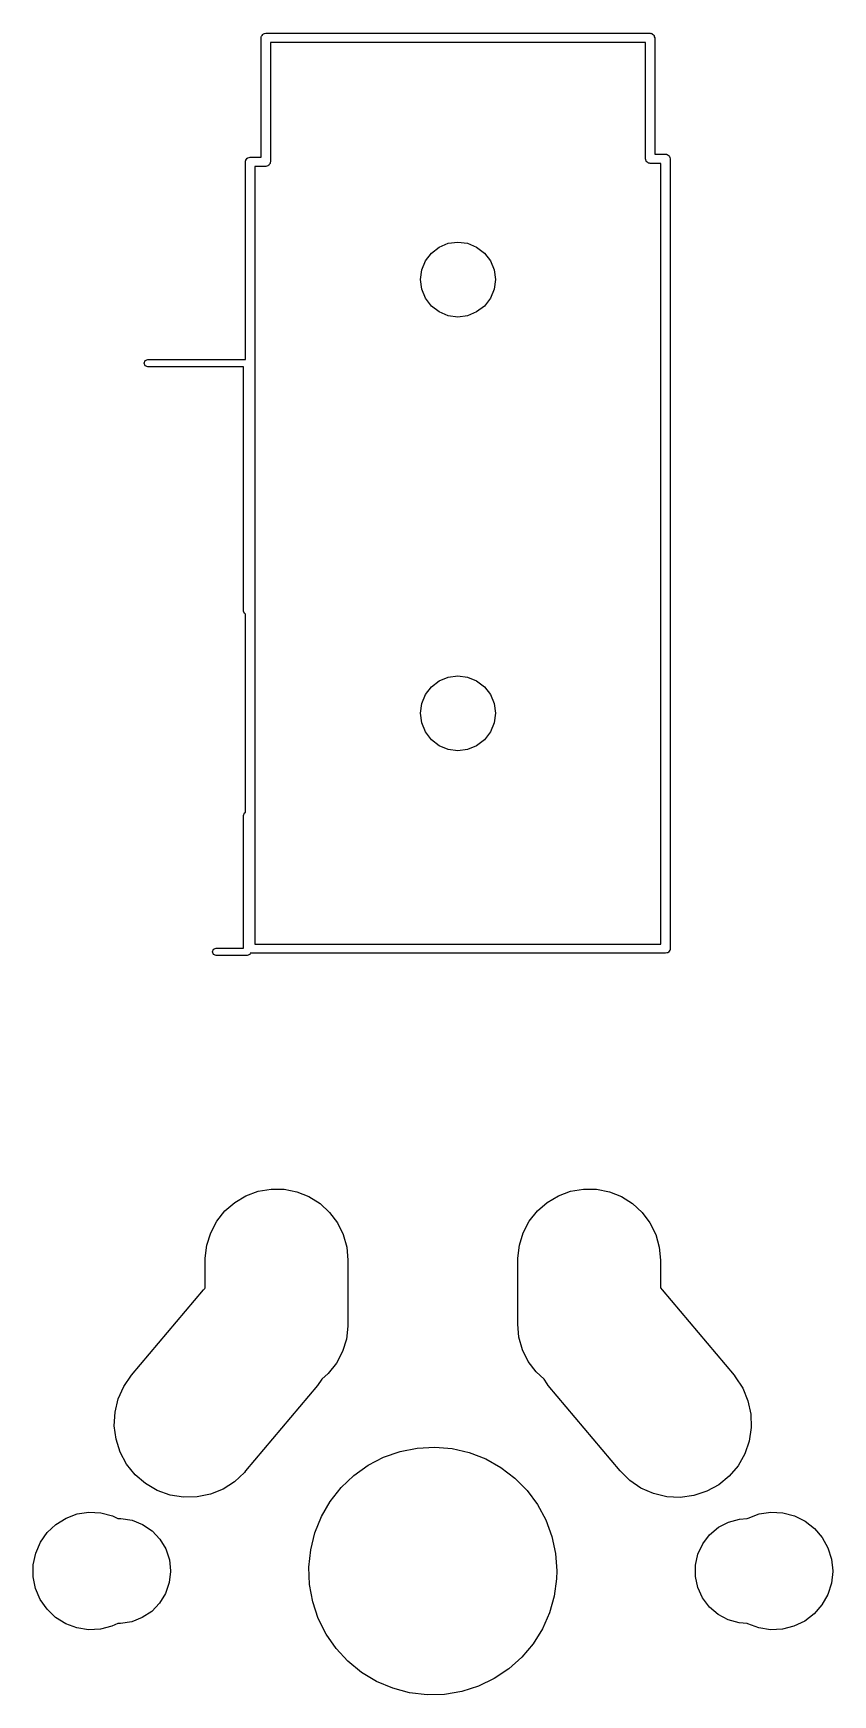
# Model space of a CAD drawing. Extents: x 0 to 132, y -20 to 105.
# Drawn here: x 116.6 to 129.5, y 76.06 to 102.88 of the extents above; entities that cross this region are included whole.
import ezdxf

# ---------------------------------------------------------------- set-up
doc = ezdxf.new("R2010")
doc.units = 0
doc.layers.add('BLACK', color=7, linetype='CONTINUOUS')

msp = doc.modelspace()

# ---------------------------------------------------------------- linework, layer by layer
at = {"layer": 'BLACK', "linetype": 'CONTINUOUS'}
for p, q in [((120.275, 102.8), (120.277, 102.81)), ((120.275, 100.875), (120.275, 102.8)), ((120.276, 102.813), (120.278, 102.816)), ((120.277, 102.81), (120.276, 102.813)), ((120.278, 102.816), (120.28, 102.826)), ((120.28, 102.826), (120.292, 102.841)), ((120.292, 102.841), (120.302, 102.857)), ((120.302, 102.857), (120.308, 102.86)), ((120.308, 102.86), (120.312, 102.865)), ((120.312, 102.865), (120.332, 102.868)), ((120.332, 102.868), (120.35, 102.875)), ((120.35, 102.875), (126.55, 102.875)), ((120.425, 102.725), (120.425, 100.8)), ((126.475, 102.725), (120.425, 102.725)), ((126.475, 100.85), (126.475, 102.725)), ((126.55, 102.875), (126.56, 102.873)), ((126.56, 102.873), (126.563, 102.874)), ((126.563, 102.874), (126.566, 102.872)), ((126.566, 102.872), (126.576, 102.87)), ((126.576, 102.87), (126.591, 102.858)), ((126.591, 102.858), (126.607, 102.848)), ((126.607, 102.848), (126.61, 102.842)), ((126.61, 102.842), (126.615, 102.837)), ((126.615, 102.837), (126.618, 102.818)), ((126.618, 102.818), (126.625, 102.8)), ((126.625, 102.8), (126.625, 100.925)), ((120.03, 100.826), (120.042, 100.841)), ((120.042, 100.841), (120.052, 100.857)), ((120.052, 100.857), (120.058, 100.86)), ((120.058, 100.86), (120.062, 100.865)), ((120.062, 100.865), (120.082, 100.868)), ((120.082, 100.868), (120.1, 100.875)), ((120.1, 100.875), (120.275, 100.875)), ((126.482, 100.832), (126.475, 100.85)), ((126.485, 100.812), (126.482, 100.832)), ((126.625, 100.925), (126.8, 100.925)), ((126.8, 100.925), (126.81, 100.923)), ((126.81, 100.923), (126.813, 100.924)), ((126.813, 100.924), (126.816, 100.922)), ((126.816, 100.922), (126.826, 100.92)), ((126.826, 100.92), (126.841, 100.908)), ((126.841, 100.908), (126.857, 100.898)), ((126.857, 100.898), (126.86, 100.892)), ((126.86, 100.892), (126.865, 100.887)), ((126.865, 100.887), (126.868, 100.868)), ((126.868, 100.868), (126.875, 100.85)), ((126.875, 100.85), (126.875, 88.1)), ((120.025, 100.8), (120.027, 100.81)), ((120.025, 97.61), (120.025, 100.8)), ((120.026, 100.813), (120.028, 100.816)), ((120.027, 100.81), (120.026, 100.813)), ((120.028, 100.816), (120.03, 100.826)), ((120.35, 100.725), (120.175, 100.725)), ((120.175, 100.725), (120.175, 88.175)), ((120.368, 100.732), (120.35, 100.725)), ((120.387, 100.735), (120.368, 100.732)), ((120.392, 100.74), (120.387, 100.735)), ((120.398, 100.743), (120.392, 100.74)), ((120.408, 100.759), (120.398, 100.743)), ((120.42, 100.774), (120.408, 100.759)), ((120.422, 100.784), (120.42, 100.774)), ((120.424, 100.787), (120.422, 100.784)), ((120.425, 100.8), (120.423, 100.79)), ((120.423, 100.79), (120.424, 100.787)), ((126.49, 100.808), (126.485, 100.812)), ((126.493, 100.802), (126.49, 100.808)), ((126.509, 100.792), (126.493, 100.802)), ((126.524, 100.78), (126.509, 100.792)), ((126.534, 100.778), (126.524, 100.78)), ((126.537, 100.776), (126.534, 100.778)), ((126.54, 100.777), (126.537, 100.776)), ((126.55, 100.775), (126.54, 100.777)), ((126.725, 100.775), (126.55, 100.775)), ((126.725, 88.175), (126.725, 100.775)), ((123.293, 99.4844), (123.45, 99.505)), ((123.45, 99.505), (123.607, 99.4844)), ((122.926, 99.2025), (123.022, 99.3278)), ((123.022, 99.3278), (123.147, 99.4239)), ((123.147, 99.4239), (123.293, 99.4844)), ((123.607, 99.4844), (123.752, 99.4239)), ((123.752, 99.4239), (123.878, 99.3278)), ((123.878, 99.3278), (123.974, 99.2025)), ((122.845, 98.9), (122.866, 99.0566)), ((122.866, 99.0566), (122.926, 99.2025)), ((123.974, 99.2025), (124.034, 99.0566)), ((124.034, 99.0566), (124.055, 98.9)), ((122.866, 98.7434), (122.845, 98.9)), ((122.926, 98.5975), (122.866, 98.7434)), ((124.034, 98.7434), (123.974, 98.5975)), ((124.055, 98.9), (124.034, 98.7434)), ((123.022, 98.4722), (122.926, 98.5975)), ((123.147, 98.3761), (123.022, 98.4722)), ((123.878, 98.4722), (123.752, 98.3761)), ((123.974, 98.5975), (123.878, 98.4722)), ((123.293, 98.3156), (123.147, 98.3761)), ((123.45, 98.295), (123.293, 98.3156)), ((123.607, 98.3156), (123.45, 98.295)), ((123.752, 98.3761), (123.607, 98.3156)), ((118.39, 97.55), (118.408, 97.5924)), ((118.408, 97.5076), (118.39, 97.55)), ((118.408, 97.5924), (118.45, 97.61)), ((118.45, 97.49), (118.408, 97.5076)), ((118.45, 97.61), (120.025, 97.61)), ((119.99, 97.49), (118.45, 97.49)), ((119.99, 93.55), (119.99, 97.49)), ((120.008, 93.5076), (119.99, 93.55)), ((120.025, 93.5004), (120.008, 93.5076)), ((120.025, 90.2996), (120.025, 93.5004)), ((122.926, 92.2025), (123.022, 92.3278)), ((123.022, 92.3278), (123.147, 92.4239)), ((123.147, 92.4239), (123.293, 92.4844)), ((123.293, 92.4844), (123.45, 92.505)), ((123.45, 92.505), (123.607, 92.4844)), ((123.607, 92.4844), (123.752, 92.4239)), ((123.752, 92.4239), (123.878, 92.3278)), ((123.878, 92.3278), (123.974, 92.2025)), ((122.845, 91.9), (122.866, 92.0566)), ((122.866, 92.0566), (122.926, 92.2025)), ((123.974, 92.2025), (124.034, 92.0566)), ((124.034, 92.0566), (124.055, 91.9)), ((122.866, 91.7434), (122.845, 91.9)), ((122.926, 91.5975), (122.866, 91.7434)), ((124.034, 91.7434), (123.974, 91.5975)), ((124.055, 91.9), (124.034, 91.7434)), ((123.022, 91.4722), (122.926, 91.5975)), ((123.147, 91.3761), (123.022, 91.4722)), ((123.878, 91.4722), (123.752, 91.3761)), ((123.974, 91.5975), (123.878, 91.4722)), ((123.293, 91.3156), (123.147, 91.3761)), ((123.45, 91.295), (123.293, 91.3156)), ((123.607, 91.3156), (123.45, 91.295)), ((123.752, 91.3761), (123.607, 91.3156)), ((119.99, 90.25), (120.008, 90.2924)), ((119.99, 88.11), (119.99, 90.25)), ((120.008, 90.2924), (120.025, 90.2996)), ((119.49, 88.05), (119.508, 88.0924)), ((119.508, 88.0076), (119.49, 88.05)), ((119.508, 88.0924), (119.55, 88.11)), ((119.55, 87.99), (119.508, 88.0076)), ((119.55, 88.11), (119.99, 88.11)), ((120.05, 87.99), (119.55, 87.99)), ((120.092, 88.0076), (120.05, 87.99)), ((120.1, 88.0251), (120.092, 88.0076)), ((120.1, 88.025), (120.1, 88.0251)), ((126.8, 88.025), (120.1, 88.025)), ((120.175, 88.175), (126.725, 88.175)), ((126.818, 88.0317), (126.8, 88.025)), ((126.837, 88.035), (126.818, 88.0317)), ((126.842, 88.0402), (126.837, 88.035)), ((126.848, 88.0425), (126.842, 88.0402)), ((126.858, 88.0594), (126.848, 88.0425)), ((126.87, 88.0743), (126.858, 88.0594)), ((126.872, 88.0841), (126.87, 88.0743)), ((126.874, 88.087), (126.872, 88.0841)), ((126.875, 88.1), (126.873, 88.0903)), ((126.873, 88.0903), (126.874, 88.087)), ((120.228, 84.1856), (120.436, 84.2212)), ((120.436, 84.2212), (120.646, 84.2184)), ((120.646, 84.2184), (120.853, 84.1774)), ((125.268, 84.1856), (125.476, 84.2212)), ((125.476, 84.2212), (125.686, 84.2184)), ((125.686, 84.2184), (125.893, 84.1774)), ((119.692, 83.8664), (119.85, 84.0051)), ((119.85, 84.0051), (120.031, 84.1127)), ((120.031, 84.1127), (120.228, 84.1856)), ((120.853, 84.1774), (121.048, 84.0994)), ((121.048, 84.0994), (121.226, 83.9871)), ((121.226, 83.9871), (121.381, 83.8443)), ((124.732, 83.8664), (124.89, 84.0051)), ((124.89, 84.0051), (125.071, 84.1127)), ((125.071, 84.1127), (125.268, 84.1856)), ((125.893, 84.1774), (126.088, 84.0994)), ((126.088, 84.0994), (126.266, 83.9871)), ((126.266, 83.9871), (126.421, 83.8443)), ((119.464, 83.5148), (119.562, 83.7011)), ((119.562, 83.7011), (119.692, 83.8664)), ((121.381, 83.8443), (121.507, 83.6756)), ((121.507, 83.6756), (121.6, 83.4869)), ((124.504, 83.5148), (124.602, 83.7011)), ((124.602, 83.7011), (124.732, 83.8664)), ((126.421, 83.8443), (126.547, 83.6756)), ((126.547, 83.6756), (126.64, 83.4869)), ((119.401, 83.3138), (119.464, 83.5148)), ((121.6, 83.4869), (121.657, 83.2843)), ((124.441, 83.3138), (124.504, 83.5148)), ((126.64, 83.4869), (126.697, 83.2843)), ((119.376, 83.1049), (119.401, 83.3138)), ((121.657, 83.2843), (121.676, 83.0747)), ((124.416, 83.1049), (124.441, 83.3138)), ((126.697, 83.2843), (126.716, 83.0747)), ((119.376, 83.0747), (119.376, 83.1049)), ((119.376, 82.6267), (119.376, 83.0747)), ((121.676, 83.0747), (121.676, 82.0378)), ((124.416, 83.0747), (124.416, 83.1049)), ((124.416, 82.0378), (124.416, 83.0747)), ((126.716, 83.0747), (126.716, 82.6238)), ((119.345, 82.5933), (119.366, 82.6171)), ((119.366, 82.6171), (119.376, 82.6267)), ((126.716, 82.6238), (126.747, 82.5933)), ((118.188, 81.2144), (119.345, 82.5933)), ((126.747, 82.5933), (127.904, 81.2144)), ((121.651, 81.7987), (121.588, 81.5977)), ((121.676, 82.0076), (121.651, 81.7987)), ((121.676, 82.0378), (121.676, 82.0076)), ((124.435, 81.8282), (124.416, 82.0378)), ((124.492, 81.6256), (124.435, 81.8282)), ((121.588, 81.5977), (121.49, 81.4114)), ((124.585, 81.4369), (124.492, 81.6256)), ((121.49, 81.4114), (121.36, 81.2461)), ((124.711, 81.2682), (124.585, 81.4369)), ((124.839, 81.1503), (124.711, 81.2682)), ((117.973, 80.8337), (118.063, 81.0339)), ((118.063, 81.0339), (118.188, 81.2144)), ((121.184, 81.0506), (120.027, 79.6717)), ((121.256, 81.1548), (121.184, 81.0506)), ((121.36, 81.2461), (121.256, 81.1548)), ((124.888, 81.0749), (124.839, 81.1503)), ((124.908, 81.0506), (124.888, 81.0749)), ((126.065, 79.6717), (124.908, 81.0506)), ((127.904, 81.2144), (127.924, 81.1901)), ((127.924, 81.1901), (128.044, 81.0064)), ((128.044, 81.0064), (128.129, 80.8039)), ((117.921, 80.6204), (117.973, 80.8337)), ((128.129, 80.8039), (128.176, 80.5893)), ((117.908, 80.4012), (117.921, 80.6204)), ((128.176, 80.5893), (128.182, 80.3698)), ((117.936, 80.1833), (117.908, 80.4012)), ((118.003, 79.9742), (117.936, 80.1833)), ((128.182, 80.3698), (128.149, 80.1527)), ((118.107, 79.7807), (118.003, 79.9742)), ((122.252, 79.8918), (122.518, 79.9854)), ((122.518, 79.9854), (122.795, 80.0405)), ((122.795, 80.0405), (123.077, 80.056)), ((123.077, 80.056), (123.359, 80.0316)), ((123.359, 80.0316), (123.634, 79.9678)), ((123.634, 79.9678), (123.898, 79.8659)), ((128.077, 79.9454), (127.968, 79.7548)), ((128.149, 80.1527), (128.077, 79.9454)), ((118.244, 79.6095), (118.107, 79.7807)), ((120.006, 79.6479), (119.846, 79.4974)), ((120.027, 79.6717), (120.006, 79.6479)), ((121.771, 79.5973), (122.001, 79.7615)), ((122.001, 79.7615), (122.252, 79.8918)), ((123.898, 79.8659), (124.144, 79.7279)), ((124.144, 79.7279), (124.369, 79.5565)), ((126.221, 79.5171), (126.065, 79.6717)), ((127.968, 79.7548), (127.826, 79.5871)), ((118.411, 79.4661), (118.244, 79.6095)), ((118.6, 79.3555), (118.411, 79.4661)), ((119.662, 79.3786), (119.458, 79.2955)), ((119.846, 79.4974), (119.662, 79.3786)), ((121.392, 79.1804), (121.567, 79.4023)), ((121.567, 79.4023), (121.771, 79.5973)), ((124.369, 79.5565), (124.567, 79.3551)), ((126.403, 79.3935), (126.221, 79.5171)), ((126.604, 79.3051), (126.403, 79.3935)), ((127.656, 79.4482), (127.463, 79.3426)), ((127.826, 79.5871), (127.656, 79.4482)), ((118.807, 79.2813), (118.6, 79.3555)), ((119.024, 79.246), (118.807, 79.2813)), ((119.243, 79.2508), (119.024, 79.246)), ((119.458, 79.2955), (119.243, 79.2508)), ((121.25, 78.9361), (121.392, 79.1804)), ((124.567, 79.3551), (124.735, 79.1279)), ((124.735, 79.1279), (124.869, 78.8793)), ((126.818, 79.2547), (126.604, 79.3051)), ((127.037, 79.2442), (126.818, 79.2547)), ((127.254, 79.2738), (127.037, 79.2442)), ((127.463, 79.3426), (127.254, 79.2738)), ((116.966, 78.8089), (117.13, 78.9101)), ((117.13, 78.9101), (117.31, 78.9764)), ((117.31, 78.9764), (117.5, 79.0051)), ((117.5, 79.0051), (117.691, 78.9951)), ((117.691, 78.9951), (117.877, 78.9467)), ((117.877, 78.9467), (117.967, 78.9025)), ((117.967, 78.9025), (118.013, 78.9049)), ((118.013, 78.9049), (118.195, 78.8749)), ((118.195, 78.8749), (118.365, 78.8068)), ((121.144, 78.6743), (121.25, 78.9361)), ((124.869, 78.8793), (124.967, 78.6142)), ((127.651, 78.7609), (127.813, 78.8466)), ((127.813, 78.8466), (127.99, 78.8953)), ((127.99, 78.8953), (128.116, 78.9019)), ((128.116, 78.9019), (128.13, 78.9101)), ((128.13, 78.9101), (128.31, 78.9764)), ((128.31, 78.9764), (128.5, 79.0051)), ((128.5, 79.0051), (128.691, 78.9951)), ((128.691, 78.9951), (128.877, 78.9467)), ((128.877, 78.9467), (129.049, 78.8619)), ((129.049, 78.8619), (129.201, 78.7442)), ((116.717, 78.5197), (116.827, 78.677)), ((116.827, 78.677), (116.966, 78.8089)), ((118.365, 78.8068), (118.517, 78.7036)), ((118.517, 78.7036), (118.643, 78.5702)), ((121.076, 78.4001), (121.144, 78.6743)), ((124.967, 78.6142), (125.026, 78.3381)), ((127.399, 78.4966), (127.51, 78.6424)), ((127.51, 78.6424), (127.651, 78.7609)), ((129.201, 78.7442), (129.326, 78.5984)), ((129.326, 78.5984), (129.419, 78.4305)), ((116.601, 78.1556), (116.64, 78.3435)), ((116.64, 78.3435), (116.717, 78.5197)), ((118.643, 78.5702), (118.738, 78.4128)), ((118.738, 78.4128), (118.796, 78.2388)), ((121.047, 78.1191), (121.076, 78.4001)), ((125.026, 78.3381), (125.046, 78.0562)), ((127.281, 78.151), (127.321, 78.3302)), ((127.321, 78.3302), (127.399, 78.4966)), ((129.419, 78.4305), (129.477, 78.2473)), ((116.601, 77.9635), (116.601, 78.1556)), ((118.816, 78.0503), (118.795, 77.8679)), ((118.796, 78.2388), (118.816, 78.0562)), ((118.816, 78.0562), (118.816, 78.0503)), ((121.058, 77.8368), (121.047, 78.1191)), ((125.046, 78.0562), (125.042, 77.9307)), ((127.281, 77.9674), (127.281, 78.151)), ((129.496, 78.0496), (129.475, 77.8587)), ((129.477, 78.2473), (129.496, 78.0562)), ((129.496, 78.0562), (129.496, 78.0496)), ((116.638, 77.7753), (116.601, 77.9635)), ((116.714, 77.5986), (116.638, 77.7753)), ((118.795, 77.8679), (118.735, 77.6943)), ((121.109, 77.5589), (121.058, 77.8368)), ((125.042, 77.9307), (125.004, 77.6507)), ((127.319, 77.7879), (127.281, 77.9674)), ((127.396, 77.621), (127.319, 77.7879)), ((129.475, 77.8587), (129.417, 77.6759)), ((116.823, 77.4405), (116.714, 77.5986)), ((118.639, 77.5376), (118.512, 77.4051)), ((118.735, 77.6943), (118.639, 77.5376)), ((121.198, 77.2909), (121.109, 77.5589)), ((125.004, 77.6507), (124.928, 77.3788)), ((127.506, 77.4744), (127.396, 77.621)), ((129.322, 77.5086), (129.196, 77.3637)), ((129.417, 77.6759), (129.322, 77.5086)), ((116.961, 77.3076), (116.823, 77.4405)), ((117.124, 77.2053), (116.961, 77.3076)), ((118.189, 77.236), (118.008, 77.2073)), ((118.36, 77.303), (118.189, 77.236)), ((118.512, 77.4051), (118.36, 77.303)), ((121.325, 77.0382), (121.198, 77.2909)), ((124.928, 77.3788), (124.814, 77.1204)), ((127.646, 77.3549), (127.506, 77.4744)), ((127.808, 77.2681), (127.646, 77.3549)), ((127.984, 77.2182), (127.808, 77.2681)), ((129.044, 77.2471), (128.871, 77.1635)), ((129.196, 77.3637), (129.044, 77.2471)), ((117.303, 77.1378), (117.124, 77.2053)), ((117.493, 77.1077), (117.303, 77.1378)), ((117.685, 77.1164), (117.493, 77.1077)), ((117.871, 77.1635), (117.685, 77.1164)), ((117.966, 77.2097), (117.871, 77.1635)), ((118.008, 77.2073), (117.966, 77.2097)), ((121.485, 76.8058), (121.325, 77.0382)), ((124.814, 77.1204), (124.664, 76.8807)), ((128.116, 77.2103), (127.984, 77.2182)), ((128.124, 77.2053), (128.116, 77.2103)), ((128.303, 77.1378), (128.124, 77.2053)), ((128.493, 77.1077), (128.303, 77.1378)), ((128.685, 77.1164), (128.493, 77.1077)), ((128.871, 77.1635), (128.685, 77.1164)), ((121.677, 76.5983), (121.485, 76.8058)), ((124.664, 76.8807), (124.482, 76.6644)), ((121.896, 76.42), (121.677, 76.5983)), ((124.272, 76.4759), (124.037, 76.319)), ((124.482, 76.6644), (124.272, 76.4759)), ((122.138, 76.2742), (121.896, 76.42)), ((122.398, 76.1641), (122.138, 76.2742)), ((122.671, 76.0917), (122.398, 76.1641)), ((123.782, 76.1967), (123.513, 76.1115)), ((124.037, 76.319), (123.782, 76.1967)), ((122.952, 76.0585), (122.671, 76.0917)), ((123.234, 76.0651), (122.952, 76.0585)), ((123.513, 76.1115), (123.234, 76.0651))]:
    msp.add_line(p, q, dxfattribs=at)

doc.saveas('drawing.dxf')
